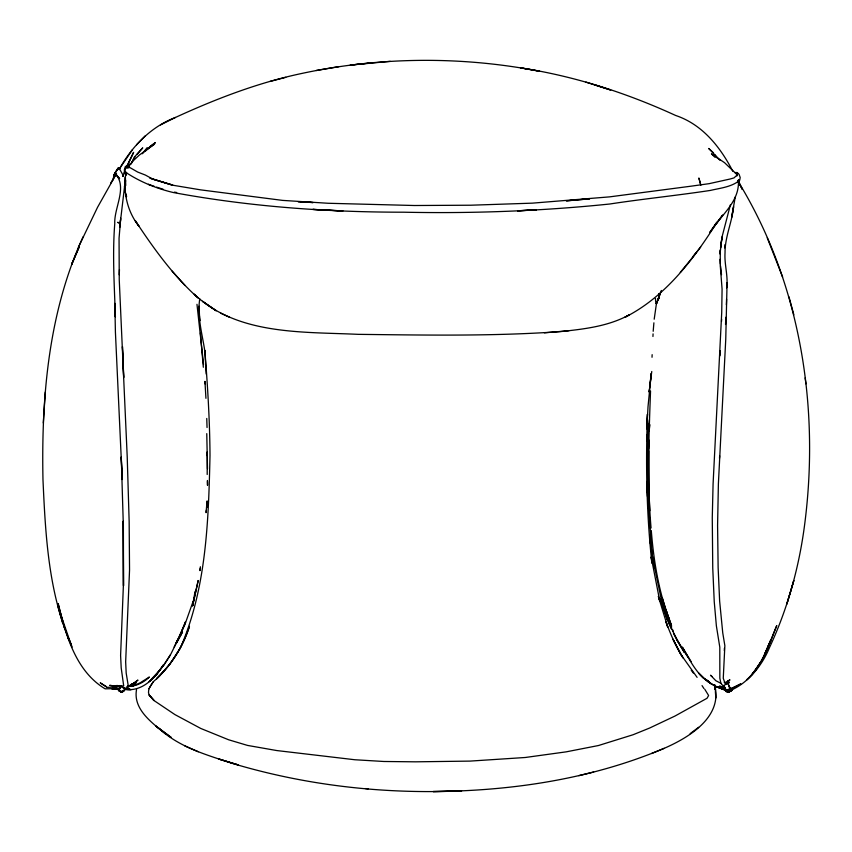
<?xml version="1.0" encoding="UTF-8"?>
<svg xmlns="http://www.w3.org/2000/svg" width="852" height="852" viewBox="0 0 852 852"><rect width="100%" height="100%" fill="white"/><g stroke="black" fill="none" stroke-linecap="round" stroke-linejoin="round"><path stroke-width="1.28" d="M207.196 474.489L207.292 451.848L207.313 455.703M714.913 685.189L714.881 689.875L714.572 684.838M651.056 527.984C647.158 482.413 648.841 436.597 650.545 390.951M83.208 236.643C48.426 312.279 41.301 397.383 42.973 479.644C45.518 536.057 48.521 594.845 72.207 647.009M724.338 650.694L724.402 648.265M726.383 304.792L726.564 299.254M739.674 185.235L738.972 179.708M725.542 324.495L725.808 317.295M119.248 274.802L119.461 269.583M651.152 376.754L651.269 374.156M652.025 357.265L652.142 354.666M652.952 336.487L653.069 333.888M648.138 463.158L648.308 459.334M648.755 449.142L649.139 440.218L648.947 443.924M648.734 424.136L648.212 435.351L648.702 424.434M206.802 507.27L207.111 500.869M647.062 439.536L647.328 434.499M721.506 321.438L721.644 319.18M45.294 392.037L43.303 422.986M206.621 507.472L206.972 501.935L206.088 512.68L206.354 510.082M719.503 458.291L719.663 455.831M648.692 425.84L648.425 429.727L649.075 423.689M720.004 355.774L720.345 350.779M120.707 218.197L119.056 238.304L119.248 279.797L127.225 456.97L129.153 521.562L129.547 570.052L125.659 661.812L126.181 673.069L128.407 686.669L124.893 688.682L121.772 687.127L124.648 687.937L123.615 688.075M720.355 249.721L720.164 264.322L722.081 289.105L721.719 312.524L713.081 484L712.272 517.707L712.751 568.06L714.242 601.682L716.372 625.858L719.802 647.232L719.844 678.192L720.835 683.155L722.645 685.413L724.04 685.487L728.417 682.356L725.478 684.167L728.311 683.474L726.149 683.986M653.186 331.29L653.899 322.823M720.334 250.275L720.004 254.024L722.027 236.984L730.409 204.768M720.547 247.772L722.027 236.984L720.622 247.346M200.369 566.75L199.996 570.638L200.295 568.167M119.717 227.473L125.297 180.304M120.153 223.022L117.608 222.351L120.111 223.469L120.558 219.518M199.751 298.882C196.961 316.72 202.414 334.389 204.938 351.908C207.664 386.371 209.773 420.824 210.007 455.447C208.506 520.093 206.578 588.05 180.273 648.17L169.495 664.677L156.725 678.714C171.827 664.251 183.137 646.306 189.464 626.38M654.198 319.202L656.391 303.919L661.322 290.468M735.255 196.993L731.655 217.303L733.593 206.695C732.049 222.319 724.914 236.962 725.031 252.767C724.232 264.525 728.364 276.123 726.671 287.816L727.076 282.747L725.755 339.202L718.385 483.925L717.586 525.428L718.129 567.517L719.631 601.001L722.741 632.834L724.86 645.709L723.263 678.245L724.807 682.708L724.232 682.377L725.968 683.027L724.807 682.814L729.983 679.864L727.533 681.27L729.014 682.09L728.46 684.326L730.249 690.12L729.813 689.492L740.739 683.911L730.654 688.853L731.218 690.088C747.768 682.984 762.114 665.689 769.388 647.786C787.376 609.414 798.835 568.188 804.426 526.227C820.029 408.47 800.933 284.334 738.514 182.083M714.647 684.88C723.103 716.937 689.087 737.459 664.23 748.312C591.373 779.133 511.839 790.965 433.104 791.561L461.624 790.912M649.373 389.524L649.086 391.995L651.769 371.483M649.661 387.053L651.237 373.474L648.01 406.819L646.849 428.907L647.445 414.168C645.667 463.839 646.476 513.681 651.897 563.119L651.184 556.952L659.767 601.086L658.362 596.4L667.723 627.115L665.891 621.609C670.524 634.165 675.828 646.615 683.027 657.936L672.824 639.011M724.626 247.911L725.02 244.567M120.334 686.797L119.344 689.364L119.93 688.544M649.416 419.642L647.169 441.134L647.786 435.83L647.85 494.82L652.078 554.886L649.65 537.484L654.229 567.773M136.565 689.406C132.774 709.492 152.348 722.975 165.725 734.094C184.82 748.727 208.346 755.458 230.839 762.934C304.345 785.161 381.515 794.043 458.174 791.007M738.354 180.283C739.76 199.198 724.988 211.839 714.732 225.727L722.677 215.066L709.684 232.596L716.457 222.649M126.139 172.2L125.372 177.141L125.564 185.587L125.372 177.141C123.583 194.671 127.96 212.35 138.961 226.27L135.287 220.647C153.541 248.337 173.212 275.718 198.058 297.934L194.245 294.164C237.378 335.337 302.822 331.716 358.17 334.346C425.712 335.134 493.404 336.37 560.84 331.577C584.11 329.085 608.317 326.348 629.127 314.91L624.921 317.295C665.284 296.954 693.911 259.029 717.427 221.573M189.4 626.422C182.52 647.733 170.08 666.914 153.285 681.76C150.697 685.594 146.97 690.109 149.121 694.987L153.978 700.525L174.937 714.604L200.742 728.439L228.581 739.76L247.527 745.415L276.73 750.548L354.858 759.75L383.89 761.486L415.467 761.826L470.038 761.102L525.269 757.492L566.143 751.858L598.445 745.532L633.047 734.754L649.554 728.066L674.965 716.053L707.022 698.278L708.619 695.509L704.774 689.268M195.055 591.416L192.595 605.868L198.186 580.542L192.595 605.868L193.532 600.639M120.792 685.785L120.207 687.181L120.654 686.275M125.659 180.624L124.498 186.332L125.532 193.34M123.71 685.977L121.197 667.872L120.601 655.412L123.37 585.803L123.359 521.009L123.519 585.761L123.199 521.019L121.261 456.917L122.219 479.538L115.414 332.152L114.818 303.365L115.393 316.901C114.402 285.878 112.326 254.705 114.754 223.703C114.008 208.144 126.852 188.803 116.522 175.139L119.61 178.675L114.967 173.137L118.119 167.972L113.987 174.884L113.071 179.868M736.948 175.938L737.534 173.329L737.044 175.118L733.998 177.898L730.111 179.016L709.162 183.659L691.377 186.141L609.542 196.876L532.383 203.149L470.783 205.215L414.455 205.513L328.095 203.266L282.566 200.39L200.54 189.847L173.957 185.416L149.941 178.153L172.658 185.193L153.115 179.303L145.383 175.065L137.704 172.072L127.449 166.172L127.928 167.535L132.252 161.699L139.366 155.032L154.595 144.052L145.064 150.783L155.394 142.593L150.442 146.107M126.82 167.461L127.96 164.287L126.788 167.759L127.96 164.287L129.898 164.585L128.801 163.957M732.198 688.491L731.783 690.589L730.111 691.536M193.031 601.618L184.831 624.75L174.159 647.041M732.667 687.702C733.817 689.854 727.257 692.601 731.453 690.386L729.983 691.153L731.453 690.386M128.609 162.956L133.615 152.327L127.129 165.554M78.906 247.612L71.792 264.152L72.292 262.746M659.533 295.133L656.391 303.919L660.438 293.077M131.261 163.946L134.307 157.173L142.742 147.865L137.108 154.255M770.985 640.289L776.768 625.581C768.674 644.517 762.764 666.094 746.49 680.013C758.28 669.352 764.883 654.645 770.985 640.289L764.606 655.039M128.034 166.289L128.833 164.34L127.938 166.385M179.389 636.401L185.512 621.875L180.262 635.081L170.847 654.07C160.836 669.885 147.151 692.271 125.35 689.428L129.621 689.108M124.424 172.285L122.645 176.481L123.178 175.949M71.792 264.152L78.948 247.485M729.802 690.78L730.452 689.374L728.854 692.09L727.044 692.229L725.67 691.185L725.116 688.65L726.948 691.1L716.287 686.552L707.362 681.323M127.896 166.513L128.716 164.702L127.395 167.556M78.341 247.314L97.554 207.292L116.298 173.978M175.821 643.643L178.079 639.032M119.642 688.736L118.471 689.428L120.249 687.436M725.425 690.557L725.787 689.864M126.597 173.307L126.117 172.605L126.021 175.427M116.362 175.576L114.967 173.137L118.854 167.674L123.625 176.257M113.987 174.884L115.425 172.189M119.11 169.559C131.655 146.725 150.729 126.841 175.48 117.438C215.907 98.885 257.666 82.814 301.288 73.56C379.47 56.711 461.134 56.019 539.635 71.259L520.508 67.851C574.216 76.052 626.348 92.847 675.668 115.478C702.453 124.435 720.345 147.055 732.827 171.284M737.544 181.54L738.535 179.783M725.18 687.553L719.45 686.158L725.201 687.532L724.807 688.214L726.064 690.599L725.553 690.045M119.088 169.335L132.401 149.739M125.233 689.087L122.944 691.611L121.698 691.856L123.423 691.355L121.442 691.962L119.227 690.887L122.092 691.632L120.867 691.845L122.986 691.164M725.201 687.532L724.807 688.214L724.594 687.447L725.052 688.853L726.49 689.918L729.206 689.236L727.448 690.099M128.908 167.823L126.927 166.204L125.489 168.696L124.861 171.785L126.256 173.978M132.284 161.624L134.925 157.077M148.93 688.704L153.285 681.76M757.343 667.808L760.666 662.132L751.815 674.773L757.343 667.808L756.533 668.873M110.653 183.223L115.425 175.139M163.296 666.019L170.379 654.964M120.302 686.595L120.867 685.775M160.251 669.502L163.456 664.89L155.916 675.306L149.164 681.685L160.251 669.502L155.916 675.306M118.96 688.309L118.236 690.077L120.835 691.835L118.811 690.834M700.685 247.016L692.463 257.293L696.329 252.448M680.269 272.416L692.431 257.581M142.188 153.786L147.311 147.822L142.902 152.934M145.042 151.518L150.996 145.724M145.426 135.681L136.576 144.765M149.718 681.174L154.457 676.52M156.608 678.788L159.867 675.604M122.752 691.185L124.658 689.428M127.289 165.576L128.215 164.83L125.265 166.704L124.392 169.708L124.371 172.871L125.574 174.607M118.694 688.767L116.191 688.128M690.163 733.636L698.619 727.299M128.514 686.329L134.563 682.665L130.665 685.53L127.449 686.499L136.309 682.697L131.283 684.199M126.117 172.605L124.861 173.307L126.618 172.605M115.18 688.48L119.472 688.831M175.48 117.438L160.506 124.903M729.514 691.387L732.092 688.938L728.929 692.41M137.183 684.199L140.26 682.729M732.06 688.736L733.221 688.192M731.815 688.448L735.606 686.787M136.214 684.38L131.464 686.467L136.032 684.657M140.963 682.292L149.388 677.01C143.37 682.846 135.543 686.627 127.065 686.478L131.868 686.02L127.47 686.765L134.829 684.699M651.62 753.498L664.23 748.312M723.806 685.7L725.052 688.853L726.511 689.939L728.385 689.779M118.087 685.615L112.56 687.266L119.472 685.541M270.084 81.43L285.771 77.351M578.817 775.671L593.631 772.018M120.856 691.664L122.06 691.377M123.189 685.881L116.884 686.211L109.663 685.37L114.7 685.956L117.288 685.434M316.156 70.514L338.872 66.648M126.927 166.204L127.587 166.129M368.341 63.197L350.161 65.103L390.28 61.344M544.385 332.834L569.04 330.693M125.02 689.162L129.749 688.799M113.582 687.138L107.011 687.372L100.216 682.825L106.511 686.701M116.564 173.861L114.967 173.137M734.712 172.551L737.182 172.53L739.067 174.33L740.196 177.535L739.706 180.262C731.676 187.057 720.323 188.068 710.398 190.422C676.967 195.502 643.271 198.889 609.819 204.001C541.371 211.094 472.477 213.628 403.688 212.201C326.476 212.201 249.263 206.621 173.254 192.52C156.012 188.367 139.472 181.636 124.871 171.763L125.659 172.36M126.33 689.492L130.91 689.769M365.455 788.59L368.202 788.814M115.105 688.384L117.555 688.597L105.126 688.821C75.764 671.238 65.71 634.836 58.138 603.578L64.464 628.041M114.7 685.956L116.884 686.211M711.377 684.071L706.265 679.811C711.463 684.635 718.055 688.459 725.137 689.3M721.655 688.863L724.264 689.236L716.287 686.552L724.062 689.481M174.383 192.137L176.673 192.509M726.49 689.918L727.47 690.088M721.442 683.581L715.84 680.716L710.525 675.221L712.048 676.499M114.988 687.894L118.513 688.831L116.021 688.065M163.083 189.219L156.566 187.142M594.259 84.774L610.767 90.035L585.91 82.101M154.329 186.386L148.45 184.33L150.634 185.108M729.578 687.372L730.153 688.256L728.758 690.908L726.894 691.047L728.758 690.908L730.153 688.256L729.653 687.276M184.756 745.883L198.292 751.773M220.806 313.227L229.348 317.178M709.705 682.697C696.499 674.614 689.854 659.938 682.314 647.062L691.1 661.578M703.528 677.904L708.928 681.77L703.369 677.979L698.576 673.048L703.528 677.904L699.865 674.369M156.086 726.181L165.725 734.094M713.518 152.838L708.726 148.472L720.004 160.304M731.783 688.693L732.337 689.204M715.03 157.311L711.441 153.829L724.573 162.7L736.991 174.617M185.022 285.495L172.083 271.096M714.626 154.5L717.703 158.493M691.249 670.29L693.379 673.048M697.096 677.361L680.748 654.315L673.474 640.182M729.408 687.202L729.855 687.798M729.088 686.19L729.653 687.031L728.961 685.998M688.363 657.701C675.934 640.118 666.914 620.288 660.811 599.67L667.819 621.151M702.037 685.604L703.901 688.501M738.45 181.955L742.348 189.4L738.205 181.082M71.44 644.495L67.851 637.434L70.343 642.706M673.495 633.387L676.371 639.085M668.309 622.258L671.269 628.861M767.237 237.793L782.626 277.038M70.365 642.525L60.417 613.568L62.409 620.384M667.137 619.393L664.315 611.118M670.428 623.632L671.685 627.147M672.516 629.49L673.357 631.833M667.51 620.405L660.811 598.892L661.961 602.865L651.439 551.532M667.244 613.994C658.032 587.081 653.505 558.837 651.29 530.551M668.011 616.443L669.171 620.107L662.238 597.71M660.801 599.872L663.932 609.904M62.452 622.61L58 606.507M793.851 314.835L788.973 296.847M125.83 194.512L126.437 196.844M126.149 194.331L126.543 196.642L126.171 194.224M721.516 274.695L720.558 266.016M805.151 377.915L805.949 383.869M648.734 512.297L649.022 514.587L648.851 508.868L649.203 514.225L648.809 510.369M196.972 304.313L203.543 364.56M648.766 512.648L649.245 516.44M649.725 520.231L650.364 525.279L649.618 519.337M648.702 507.611L647.946 501.306L648.542 507.792M649.65 525.034L649.884 527.601M650.481 534.012L650.715 536.568L650.545 534.236M650.545 541.947L651.098 547.932M655.412 298.488L655.859 303.44M200.38 332.93L203.33 367.265M715.361 691.409L715.85 697.958M720.078 259.359L720.387 263.662M647.094 488.068L647.424 496.418M206.216 374.092L204.863 350.428L204.938 351.908M205.098 383.943L204.949 381.355L205.939 398.331M199.485 315.868L199.741 320.81L199.059 306.209L199.272 311.023M649.799 510.742L648.883 489.602L648.745 450.751M123.05 360.833L122.454 346.636L123.029 360.801M123.135 363.367L123.7 377.532L123.103 362.132M206.759 418.46L207.047 427.512M658.756 294.803L658.873 298.637M648.116 503.404L648.255 507.771M207.377 480.496L207.515 485.299L207.494 481.433M648.851 508.868L649.064 516.227M206.77 433.636L207.505 468.76M658.66 293.599L658.756 298.807M647.094 481.38L647.147 492.03M732.603 687.617L732.006 689.769L732.603 687.617M125.201 688.714L124.264 690.759L125.201 688.714M649.671 424.647L649.192 431.187L649.693 424.711M793.776 580.67L786.865 603.908L793.776 580.67M768.025 646.317L764.436 654.741L770.964 639.532L768.025 646.317M128.854 165.842L127.853 167.844L128.854 165.842M180.741 635.091L176.407 643.122L182.488 632.014L180.741 635.091M118.822 688.65L118.353 689.374L118.833 688.704M118.566 688.661L118.045 689.364L118.62 688.608M137.811 680.194L130.665 685.53L137.811 680.194M729.685 691.43L727.842 691.622L729.685 691.43M119.674 688.331L112.219 689.087L119.674 688.331M573.928 200.124L566.314 200.87L589.595 198.846L573.928 200.124M536.217 209.848L517.59 210.795L536.217 209.848M305.548 201.977L297.998 201.647L313.131 202.584L305.548 201.977M342.749 210.923L312.961 209.4L342.749 210.923M725.446 688.874L720.536 687.873L725.446 688.874M238.166 764.883L218.74 759.004L238.166 764.883M728.343 681.174L728.662 682.42L728.343 681.174M730.036 688.459L730.228 688.991L730.036 688.459M211.498 307.487L202.542 301.299L216.238 310.81L211.498 307.487M170.975 737.289L156.31 726.383L170.975 737.289M154.02 700.451L149.121 694.987L153.978 700.525M684.294 652.312L677.02 640.182L684.294 652.312M119.557 169.005L119.216 168.132L119.557 169.005M668.607 617.359L666.296 610.905L671.536 625.709L668.607 617.359M700.791 185.012L698.917 178.206L700.791 185.012M648.383 497.579L647.733 480.475L648.468 502.786L648.383 497.579"/></g></svg>
